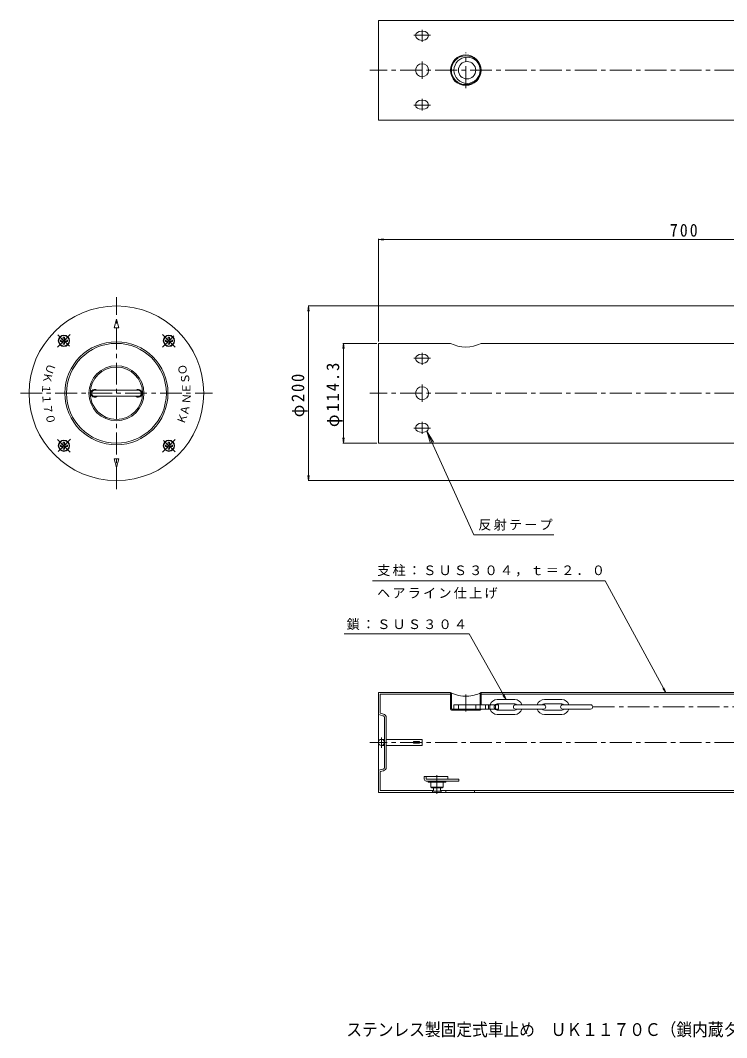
# Model space of a CAD drawing. Units: millimetres, scale not verified. Extents: x -763 to 866, y -674 to 534.
# Drawn here: x -763 to 46, y -674 to 491 of the extents above; entities that cross this region are included whole.
import ezdxf
from ezdxf.enums import TextEntityAlignment as Align

# ---------------------------------------------------------------- set-up
doc = ezdxf.new("R2010")
doc.units = ezdxf.units.MM
doc.header["$LTSCALE"] = 5
doc.linetypes.add('CHAIN1', pattern=[8, 5, -1, 1, -1])
doc.linetypes.add('DASHED1', pattern=[1.8, 1.2, -0.6])
for name, color, linetype, lineweight in [('B-0', 3, 'Continuous', 9), ('B-4', 7, 'Continuous', 9), ('B-5', 7, 'Continuous', 9), ('B-6', 7, 'Continuous', 9), ('B-9', 2, 'Continuous', 9)]:
    doc.layers.add(name, color=color, linetype=linetype, lineweight=lineweight)
doc.layers.add('B-E', color=4, linetype='Continuous')
doc.layers.add('F-5_F-5ﾚｲﾔ', color=2, linetype='Continuous')
doc.styles.add('ＭＳ ゴシック', font='')
doc.styles.get('ＭＳ ゴシック').set_extended_font_data('MS Gothic')

msp = doc.modelspace()

# ---------------------------------------------------------------- linework, layer by layer
at = {"layer": 'B-0', "linetype": 'CHAIN1'}
for p, q in [((-302.506, 480.36), (-302.506, 466.767)), ((-311.81, 474.06), (-292.781, 474.06)), ((-252.506, 413.624), (-252.506, 454.495)), ((-302.506, 444.229), (-302.506, 424.294)), ((617.494, 434.06), (-362.506, 434.06)), ((-302.506, 387.76), (-302.506, 401.352)), ((-311.81, 394.06), (-292.781, 394.06)), ((-652.506, -45.94), (-652.506, 174.06)), ((-719.89, 116.884), (-705.335, 131.439)), ((-719.474, 131.028), (-706.298, 117.852)), ((-599.813, 116.752), (-586.638, 129.928)), ((-599.682, 131.444), (-585.127, 116.889)), ((-302.506, 110.36), (-302.506, 96.768)), ((-311.81, 104.06), (-292.781, 104.06)), ((-302.506, 74.229), (-302.506, 54.294)), ((-762.506, 64.06), (-542.506, 64.06)), ((617.494, 64.06), (-362.506, 64.06)), ((-311.81, 24.06), (-292.781, 24.06)), ((-302.506, 17.76), (-302.506, 31.352)), ((-705.33, -3.324), (-719.885, 11.231)), ((-705.221, 11.345), (-719.172, -2.606)), ((-585.122, 11.236), (-599.677, -3.32)), ((-585.39, -3.057), (-598.565, 10.119)), ((-252.506, -281.076), (-252.506, -300.486)), ((617.494, -335.94), (-362.506, -335.94)), ((-349.006, -341.996), (-349.006, -330.345)), ((-285.506, -394.626), (-285.506, -373.423))]:
    msp.add_line(p, q, dxfattribs=at)
at = {"layer": 'B-0'}
for p, q in [((347.494, 376.91), (-352.506, 376.91)), ((-711.86, 120.164), (-711.86, 123.414)), ((-596.402, 123.414), (-593.152, 123.414)), ((-352.506, 121.21), (-270.006, 121.21)), ((-352.506, 6.91), (-352.506, 121.21)), ((347.494, 121.21), (-235.006, 121.21)), ((-677.506, 67.56), (-627.506, 67.56)), ((-627.506, 60.56), (-677.506, 60.56)), ((-708.61, 4.706), (-711.86, 4.706)), ((-593.152, 7.956), (-593.152, 4.706)), ((347.494, 6.91), (-352.506, 6.91)), ((-352.506, -278.79), (-270.006, -278.79)), ((-352.506, -393.09), (-352.506, -278.79)), ((-270.006, -297.79), (-270.006, -278.79)), ((-269.006, -279.288), (-269.006, -297.79)), ((-236.006, -279.288), (-236.006, -297.79)), ((-235.006, -292.79), (-235.006, -278.79)), ((-235.006, -278.79), (347.494, -278.79)), ((-350.506, -302.495), (-350.506, -280.79)), ((-350.506, -280.79), (-270.006, -280.79)), ((-235.006, -280.79), (347.494, -280.79)), ((-346.618, -303.54), (-350.506, -302.495)), ((-269.006, -297.79), (-236.006, -297.79)), ((-236.006, -298.79), (-269.006, -298.79)), ((-352.506, -304.03), (-346.988, -305.508)), ((-345.506, -364.44), (-345.506, -307.44)), ((-343.506, -307.44), (-343.506, -364.44)), ((-345.506, -332.44), (-349.006, -332.44)), ((-349.006, -339.44), (-345.506, -339.44)), ((-352.506, -367.85), (-346.988, -366.372)), ((-346.618, -368.34), (-350.506, -369.385)), ((-350.506, -369.385), (-350.506, -391.09)), ((-300.006, -378.09), (-300.006, -375.09)), ((-298.006, -380.09), (-260.506, -380.09)), ((-292.506, -387.09), (-292.506, -381.59)), ((-278.506, -387.09), (-278.506, -381.59)), ((-260.506, -380.09), (-260.506, -378.09)), ((347.494, -393.09), (-352.506, -393.09)), ((-350.506, -391.09), (-289.506, -391.09)), ((-291.506, -388.09), (-292.506, -387.09)), ((-278.506, -387.09), (-292.506, -387.09)), ((-279.506, -388.09), (-291.506, -388.09)), ((-290.506, -391.09), (-290.506, -393.09)), ((-289.506, -391.59), (-289.506, -388.09)), ((-289.506, -391.59), (-281.506, -391.59)), ((-281.506, -391.59), (-281.506, -388.09)), ((-281.506, -391.09), (347.494, -391.09)), ((-280.506, -393.09), (-280.506, -391.09)), ((-279.506, -388.09), (-278.506, -387.09)), ((-275.506, -391.09), (-275.506, -393.09)), ((-242.506, -393.09), (-242.506, -391.09))]:
    msp.add_line(p, q, dxfattribs=at)
for points in [[(-352.506, 376.91), (-352.506, 491.21), (347.494, 491.21)], [(-713.36, 124.914), (-716.61, 124.914), (-716.61, 123.414), (-713.36, 123.414)], [(-711.86, 124.914), (-711.86, 128.164), (-713.36, 128.164), (-713.36, 124.914)], [(-713.36, 123.414), (-713.36, 120.164), (-711.86, 120.164)], [(-711.86, 123.414), (-708.61, 123.414), (-708.61, 124.914), (-711.86, 124.914)], [(-593.152, 124.914), (-596.402, 124.914), (-596.402, 123.414)], [(-591.652, 124.914), (-591.652, 128.164), (-593.152, 128.164), (-593.152, 124.914)], [(-593.152, 123.414), (-593.152, 120.164), (-591.652, 120.164), (-591.652, 123.414)], [(-591.652, 123.414), (-588.402, 123.414), (-588.402, 124.914), (-591.652, 124.914)], [(-713.36, 4.706), (-716.61, 4.706), (-716.61, 3.206), (-713.36, 3.206)], [(-711.86, 4.706), (-711.86, 7.956), (-713.36, 7.956), (-713.36, 4.706)], [(-713.36, 3.206), (-713.36, -0.044), (-711.86, -0.044), (-711.86, 3.206)], [(-711.86, 3.206), (-708.61, 3.206), (-708.61, 4.706)], [(-593.152, 4.706), (-596.402, 4.706), (-596.402, 3.206), (-593.152, 3.206)], [(-591.652, 4.706), (-591.652, 7.956), (-593.152, 7.956)], [(-593.152, 3.206), (-593.152, -0.044), (-591.652, -0.044), (-591.652, 3.206)], [(-591.652, 3.206), (-588.402, 3.206), (-588.402, 4.706), (-591.652, 4.706)], [(-343.506, -332.44), (-302.506, -332.44), (-302.506, -339.44), (-343.506, -339.44)], [(-300.006, -375.09), (-273.006, -375.09), (-273.006, -378.09)], [(-260.506, -378.09), (-298.006, -378.09), (-298.006, -375.09)], [(-295.506, -380.09), (-295.506, -381.59), (-275.506, -381.59), (-275.506, -380.09)]]:
    msp.add_lwpolyline(points, dxfattribs=at)
for points in [[(-295.006, 474.06), (-295.798, 476.196), (-297.203, 477.438), (-299.152, 478.332), (-302.506, 478.837), (-305.86, 478.332), (-307.809, 477.438), (-309.214, 476.196), (-310.006, 474.06), (-309.214, 471.453), (-307.809, 469.938), (-305.86, 468.845), (-302.506, 468.23), (-299.152, 468.845), (-297.203, 469.938), (-295.798, 471.453)], [(-310.006, 394.06), (-309.214, 391.923), (-307.809, 390.682), (-305.86, 389.787), (-302.506, 389.283), (-299.152, 389.787), (-297.203, 390.682), (-295.798, 391.923), (-295.006, 394.06), (-295.798, 396.667), (-297.203, 398.182), (-299.152, 399.274), (-302.506, 399.889), (-305.86, 399.274), (-307.809, 398.182), (-309.214, 396.667)], [(-652.506, 149.06), (-649.826, 139.06), (-655.185, 139.06)], [(-295.006, 104.06), (-295.798, 106.196), (-297.203, 107.438), (-299.152, 108.332), (-302.506, 108.837), (-305.86, 108.332), (-307.809, 107.438), (-309.214, 106.196), (-310.006, 104.06), (-309.214, 101.453), (-307.809, 99.938), (-305.86, 98.846), (-302.506, 98.23), (-299.152, 98.846), (-297.203, 99.938), (-295.798, 101.453)], [(-310.006, 24.06), (-309.214, 21.924), (-307.809, 20.682), (-305.86, 19.787), (-302.506, 19.283), (-299.152, 19.787), (-297.203, 20.682), (-295.798, 21.924), (-295.006, 24.06), (-295.798, 26.667), (-297.203, 28.182), (-299.152, 29.274), (-302.506, 29.89), (-305.86, 29.274), (-307.809, 28.182), (-309.214, 26.667)], [(-652.506, -20.94), (-649.826, -10.94), (-655.185, -10.94)], [(-312.506, -334.94), (-312.506, -336.94), (-305.506, -336.94), (-305.506, -334.94)]]:
    msp.add_lwpolyline(points, close=True, dxfattribs=at)
for centre, radius in [((-252.506, 434.06), 17.5), ((-252.506, 434.06), 16.5), ((-251.006, 434.06), 15), ((-251.006, 434.06), 10), ((-302.506, 434.06), 7.5), ((-652.506, 64.06), 100), ((-712.61, 124.164), 6.5), ((-712.61, 124.164), 6), ((-592.402, 124.164), 6.5), ((-592.402, 124.164), 6), ((-652.506, 64.06), 59), ((-652.506, 64.06), 57.15), ((-652.506, 64.06), 31.5), ((-652.506, 64.06), 30), ((-302.506, 64.06), 7.5), ((-712.61, 3.956), 6.5), ((-712.61, 3.956), 6), ((-592.402, 3.956), 6.5), ((-592.402, 3.956), 6), ((-349.006, -335.94), 3.5)]:
    msp.add_circle(centre, radius, dxfattribs=at)
for centre, radius, start, end in [((-252.506, 155.109), 38.15, 242.69574, 297.30424), ((-677.506, 64.06), 4.5, 51.05756, 308.94243), ((-677.506, 64.06), 3.5, 90, 270), ((-627.506, 64.06), 4.5, 231.05756, 128.94243), ((-627.506, 64.06), 3.5, 270, 90), ((-252.506, -244.891), 38.15, 242.69574, 272.25336), ((-252.506, -244.891), 38.15, 272.39261, 297.30424), ((-269.006, -297.79), 1, 180, 270), ((-347.506, -307.44), 2, 0, 75), ((-347.506, -307.44), 4, 0, 77.17656), ((-347.506, -364.44), 2, 285, 0), ((-347.506, -364.44), 4, 282.82343, 0), ((-298.006, -378.09), 2, 180, 270)]:
    msp.add_arc(centre, radius, start, end, dxfattribs=at)
at = {"layer": 'B-4'}
for p, q in [((-352.506, 240.262), (-346.557, 241.045)), ((-352.506, 123.21), (-352.506, 241.045)), ((-352.506, 240.262), (347.494, 240.262)), ((-352.506, 240.262), (-346.557, 239.479)), ((-432.506, 164.06), (-433.289, 158.111)), ((345.494, 164.06), (-433.106, 164.06)), ((-432.506, -35.94), (-432.506, 164.06)), ((-432.506, 164.06), (-431.723, 158.111)), ((-392.506, 121.21), (-393.289, 115.261)), ((-354.506, 121.21), (-393.106, 121.21)), ((-392.506, 6.91), (-392.506, 121.21)), ((-392.506, 121.21), (-391.723, 115.261)), ((-392.506, 6.91), (-393.289, 12.858)), ((-392.506, 6.91), (-391.723, 12.858)), ((-354.506, 6.91), (-393.106, 6.91)), ((-432.506, -35.94), (-433.289, -29.992)), ((-432.506, -35.94), (-431.723, -29.992)), ((345.494, -35.94), (-433.106, -35.94))]:
    msp.add_line(p, q, dxfattribs=at)
at = {"layer": 'B-5'}
for p, q in [((-297.203, 20.682), (-289.268, 7.953)), ((-297.203, 20.682), (-292.832, 6.333)), ((-359.473, -150.837), (-92.976, -150.837)), ((-391.872, -211.531), (-248.716, -211.531)), ((-23.375, -278.79), (-25.672, -273.247)), ((-206.311, -286.79), (-208.607, -281.247))]:
    msp.add_line(p, q, dxfattribs=at)
for points in [[(-297.203, 20.682), (-243.166, -98.23), (-151.785, -98.23)], [(-92.976, -150.837), (-23.375, -278.79), (-27.028, -274.03)], [(-248.716, -211.531), (-206.311, -286.79), (-209.964, -282.03)]]:
    msp.add_lwpolyline(points, dxfattribs=at)
at = {"layer": 'B-6'}
for p, q in [((-216.506, -286.79), (-196.506, -286.79)), ((-142.506, -286.79), (-162.506, -286.79)), ((-257.506, -298.79), (-257.506, -297.79)), ((-230.006, -297.79), (-230.006, -292.79)), ((-196.506, -291.79), (-216.506, -291.79)), ((-216.506, -298.79), (-196.506, -298.79)), ((-215.006, -292.79), (-215.006, -297.79)), ((-195.506, -292.79), (-163.506, -292.79)), ((-163.506, -297.79), (-195.506, -297.79)), ((-162.506, -291.79), (-142.506, -291.79)), ((-142.506, -298.79), (-162.506, -298.79)), ((-109.506, -292.79), (-141.506, -292.79)), ((-141.506, -297.79), (-109.506, -297.79)), ((-196.506, -303.79), (-216.506, -303.79)), ((-162.506, -303.79), (-142.506, -303.79))]:
    msp.add_line(p, q, dxfattribs=at)
at = {"layer": 'B-6', "linetype": 'DASHED1'}
for p, q in [((-261.006, -292.79), (-261.006, -297.79)), ((-241.006, -297.79), (-241.006, -292.79)), ((-226.506, -297.79), (-226.506, -292.79)), ((-218.506, -292.79), (-218.506, -297.79))]:
    msp.add_line(p, q, dxfattribs=at)
at = {"layer": 'B-6', "linetype": 'CHAIN1'}
msp.add_line((-107.006, -295.29), (101.994, -295.29), dxfattribs=at)
at = {"layer": 'B-6'}
for centre, radius, start, end in [((-216.506, -295.29), 8.5, 90, 163.0188), ((-196.506, -295.29), 8.5, 17.10463, 90), ((-162.506, -295.29), 8.5, 90, 162.89536), ((-142.506, -295.29), 8.5, 17.10463, 90), ((-236.006, -297.79), 1, 270, 0), ((-216.506, -295.29), 8.5, 197.76813, 270), ((-216.506, -295.29), 3.5, 90, 128.65981), ((-216.506, -295.29), 3.5, 231.34018, 270), ((-195.506, -295.29), 2.5, 90, 270), ((-196.506, -295.29), 3.5, 45.58469, 90), ((-196.506, -295.29), 3.5, 270, 315), ((-196.506, -295.29), 8.5, 270, 342.89536), ((-162.506, -295.29), 8.5, 197.10463, 270), ((-162.506, -295.29), 3.5, 225, 270), ((-162.506, -295.29), 3.5, 90, 134.4153), ((-163.506, -295.29), 2.5, 270, 90), ((-141.506, -295.29), 2.5, 90, 270), ((-142.506, -295.29), 3.5, 45.58469, 90), ((-142.506, -295.29), 3.5, 270, 314.4153), ((-142.506, -295.29), 8.5, 270, 342.89536), ((-109.506, -295.29), 2.5, 270, 90)]:
    msp.add_arc(centre, radius, start, end, dxfattribs=at)
at = {"layer": 'B-6', "linetype": 'DASHED1'}
for radius, start, end in [(8.5, 163.0188, 197.76813), (3.5, 128.65981, 231.34018)]:
    msp.add_arc((-216.506, -295.29), radius, start, end, dxfattribs=at)
at = {"layer": 'B-9'}
msp.add_line((-266.006, -292.79), (-215.006, -292.79), dxfattribs=at)
msp.add_lwpolyline([(-266.006, -292.79), (-266.006, -297.79), (-215.006, -297.79)], dxfattribs=at)

# ---------------------------------------------------------------- texts
at = {"layer": 'B-4', "color": 2, "insert": (-18.756, 243.262), "char_height": 14.66, "attachment_point": 7, "style": 'ＭＳ ゴシック'}
msp.add_mtext('\\T1.27;\\W0.9;700', dxfattribs=at)
at = {"layer": 'B-4', "color": 2, "char_height": 14.66, "attachment_point": 7, "rotation": 90, "style": 'ＭＳ ゴシック'}
for s, insert in [('\\T1.23;\\W0.95;φ114.3', (-393.506, 25.31)), ('\\T1.21;\\W0.95;φ200', (-433.506, 36.56))]:
    msp.add_mtext(s, dxfattribs=dict(at, insert=insert))
at = {"layer": 'B-5', "char_height": 11, "attachment_point": 7, "style": 'ＭＳ ゴシック'}
for s, insert in [('\\T1.17;反射テープ', (-238.166, -93.23)), ('\\T1.17;支柱：ＳＵＳ３０４，ｔ＝２．０', (-353.908, -145.863)), ('\\T1.17;ヘアライン仕上げ', (-354.046, -171.441)), ('\\T1.17;鎖：ＳＵＳ３０４', (-389.003, -207.251))]:
    msp.add_mtext(s, dxfattribs=dict(at, insert=insert))
at = {"layer": 'B-E', "style": 'ＭＳ ゴシック'}
for s, rotation, p in [('Ｕ', 249.499, (-733.025, 100.248)), ('Ｏ', 102.678, (-568.122, 86.675)), ('Ｋ', 261, (-737.545, 89.125)), ('Ｓ', 95, (-565.857, 75.201)), ('１', 265.999, (-739.843, 75.581)), ('Ｅ', 89.999, (-565.018, 63.525)), ('１', 271.002, (-739.991, 63.068)), ('Ｎ', 84.998, (-565.383, 51.016)), ('７', 276.001, (-738.947, 51.408)), ('Ａ', 80, (-567.917, 37.515)), ('０', 281.002, (-736.422, 39.375)), ('Ｋ', 68.499, (-572.631, 26.472))]:
    msp.add_text(s, height=9.164, rotation=rotation, dxfattribs=at).set_placement(p, align=Align.BOTTOM_LEFT)
at = {"layer": 'F-5_F-5ﾚｲﾔ', "style": 'ＭＳ ゴシック', "width": 0.9}
msp.add_text('ステンレス製固定式車止め\u3000ＵＫ１１７０Ｃ（鎖内蔵タイプ）', height=14.66, dxfattribs=at).set_placement((-389.25, -676.554), align=Align.BOTTOM_LEFT)

doc.saveas('drawing.dxf')
